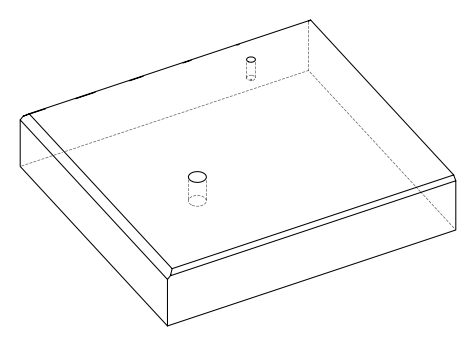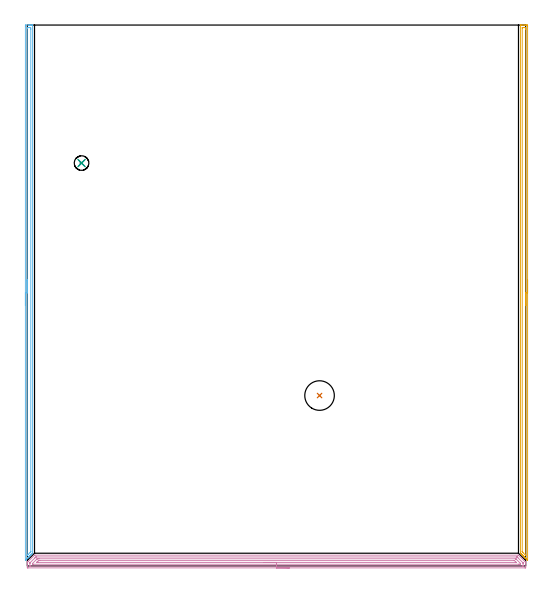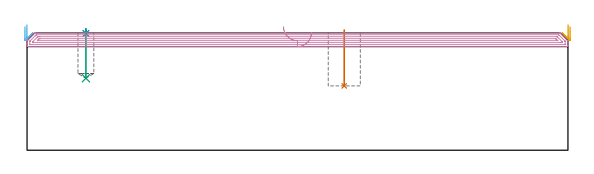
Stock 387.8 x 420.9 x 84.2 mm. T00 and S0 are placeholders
(PLAN: 6 operations, 3 tool changes, 26.5 min)
(1 INDEXABLE_INSERT_DRILL_BLIND_HOLE_FROM_SOLID | STEP1POCKET | UGT0302_002 | 0.16 min | 15812 mm3)
(2 SPOT_DRILL | STEP1POCKET_1 | NXT0321_9005460120000 | 0.03 min | 2 mm3)
(3 DRILL_BLIND_HOLE_INTO_CENTER | STEP1POCKET_1 | UGT0301_225 | 0.14 min | 3079 mm3)
(4 AREA_MILL | FG_CHAMFER_SURFACE | UGT0205_001 | 12.52 min | 19005 mm3)
(5 AREA_MILL_1 | FG_CHAMFER_SURFACE_1 | UGT0205_001 | 6.82 min | 6474 mm3)
(6 AREA_MILL_2 | FG_CHAMFER_SURFACE_2 | UGT0205_001 | 6.82 min | 6474 mm3)
(TOOL UGT0302_002 | Indexable Insert Drill 23mm | D23 PA180 FL50 Z2)
(TOOL NXT0321_9005460120000 | NC Spot Drill, 142deg, 12mm, Carbide, Uncoated | D12 PA142 FL30 Z2)
(TOOL UGT0301_225 | Twist Drill 11.4 mm | D11.4 PA118 FL92 Z2)
(TOOL UGT0205_001 | Chamfer Mill 20 x 3 x 45 deg. | D20 FL50 Z2)
(OP 1 INDEXABLE_INSERT_DRILL_BLIND_HOLE_FROM_SOLID)
G17 G21 G94 G90
T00 M6
G54
G17 G0 G90 X227.4 Y132.6 S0 M3
G43 Z94.2 H0
G94 G81 G98 Z46.1 F250. R86.2
G80
M5
M2
(OP 2 SPOT_DRILL)
G17 G21 G94 G90
T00 M6
G54
G17 G0 G90 X42.2 Y313.5 S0 M3
G43 Z94.2 H0
G94 G81 G98 Z83.709 F250. R87.2
G80
M5
M2
(OP 3 DRILL_BLIND_HOLE_INTO_CENTER)
G17 G21 G94 G90
T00 M6
G54
G17 G0 G90 X42.2 Y313.5 S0 M3
G43 Z94.2 H0
G94 G81 G98 Z51.6 F250. R86.2
G80
M5
M2
(OP 4 AREA_MILL)
G17 G21 G94 G90
T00 M6
G54
G17 G0 G90 X203.9 Y-1.5 S1061 M3
G43 Z94.2 H0
Z84.3
G94 G1 X203.862 Z83.428 F250.
X203.748 Z82.563
X203.559 Z81.712
X203.297 Z80.88
X202.963 Z80.074
X202.56 Z79.3
X202.092 Z78.564
X201.56 Z77.872
X200.971 Z77.229
X200.328 Z76.64
X199.636 Z76.108
X198.9 Z75.64
X198.126 Z75.237
X197.32 Z74.903
X196.488 Z74.641
X195.636 Z74.452
X194.772 Z74.338
X193.9 Z74.3
X0.61
X0.094 Y-1.494 Z74.303
X0.008 Y-1.491 Z74.305
X0. Y-0.981 Z74.814
Y0.466 Z76.263
Y1.678 Z77.472
Y2.774 Z78.573
X0.001 Y2.785 Z78.584
X0.004 Y2.797 Z78.595
X0.015 Y2.816 Z78.614
X0.205 Y3.007 Z78.803
X0.313 Y3.114 Z78.912
X0.529 Y3.33 Z79.129
X5.525 Y8.325 Z84.125
X5.605 Y8.398 Z84.186
X5.967 Y8.4 Z84.2
X381.833
X382.195 Y8.398 Z84.186
X382.275 Y8.325 Z84.125
X387.487 Y3.114 Z78.912
X387.595 Y3.007 Z78.803
X387.785 Y2.814 Z78.612
X387.796 Y2.797 Z78.595
X387.799 Y2.785 Z78.584
X387.8 Y2.774 Z78.573
Y1.678 Z77.472
Y-0.42 Z75.377
X387.796 Y-0.981 Z74.814
X387.792 Y-1.491 Z74.305
X387.706 Y-1.494 Z74.303
X387.19 Y-1.5 Z74.3
X193.9
Y-0.086 Z75.714
X2.396
X2.174 Y-0.084 Z75.716
X2.068 Y-0.081 Z75.719
X2.021 Y-0.079 Z75.721
X2.01 Y-0.052 Z75.748
X2.006 Y0.05 Z75.85
X2.001 Y0.297 Z76.097
Y2.069 Z77.869
X2.008 Y2.317 Z78.117
X2.01 Y2.346 Z78.146
X2.027 Y2.368 Z78.168
X2.075 Y2.421 Z78.221
X2.214 Y2.564 Z78.364
X2.304 Y2.655 Z78.455
X5.758 Y6.109 Z81.909
X5.967 Y6.317 Z82.117
X6.309 Y6.656 Z82.456
X6.497 Y6.838 Z82.638
X6.644 Y6.979 Z82.779
X6.86 Y6.985 Z82.785
X6.869 Y6.986 Z82.786
X380.95
X381.06 Y6.984 Z82.784
X381.114 Y6.982 Z82.782
X381.139 Y6.979 Z82.779
X381.18 Y6.958 Z82.758
X381.619 Y6.528 Z82.328
X381.833 Y6.317 Z82.117
X385.404 Y2.746 Z78.546
X385.583 Y2.564 Z78.364
X385.758 Y2.38 Z78.18
X385.79 Y2.341 Z78.141
X385.794 Y2.318 Z78.118
X385.797 Y2.269 Z78.069
X385.8 Y2.171 Z77.971
X385.798 Y0.401 Z76.201
X385.79 Y0.006 Z75.806
X385.781 Y-0.079 Z75.721
X385.735 Y-0.081 Z75.719
X385.625 Y-0.084 Z75.716
X385.404 Y-0.086 Z75.714
X193.9
Y1.328 Z77.128
X4.533 Y1.329 Z77.129
X4.181 Y1.33 Z77.13
X4.065 Y1.332 Z77.132
X4.024 Y1.335 Z77.135
X4.01 Y1.339 Z77.139
X4.007 Y1.378 Z77.178
X4.003 Y1.497 Z77.297
Y1.678 Z77.478
X4.008 Y1.85 Z77.65
X4.017 Y1.906 Z77.706
X4.052 Y1.944 Z77.744
X4.181 Y2.081 Z77.881
X7.322 Y5.223 Z81.023
X7.538 Y5.436 Z81.236
X7.613 Y5.507 Z81.307
X7.671 Y5.56 Z81.36
X7.753 Y5.565 Z81.365
X8.296 Y5.57 Z81.37
X8.645 Y5.571 Z81.371
X9.187 Y5.572 Z81.372
X379.696 Y5.571 Z81.371
X380.047 Y5.569 Z81.369
X380.097 Y5.567 Z81.367
X380.123 Y5.565 Z81.365
X380.149 Y5.542 Z81.342
X380.261 Y5.436 Z81.236
X380.478 Y5.223 Z81.023
X383.619 Y2.082 Z77.882
X383.718 Y1.98 Z77.78
X383.766 Y1.928 Z77.728
X383.787 Y1.902 Z77.702
X383.79 Y1.857 Z77.657
X383.795 Y1.678 Z77.478
Y1.502 Z77.302
X383.785 Y1.335 Z77.135
X383.619 Y1.333 Z77.133
X383.076 Y1.33 Z77.13
X382.726 Y1.329 Z77.129
X382.185 Y1.328 Z77.128
X193.9
Y2.743 Z78.543
X8.256
X7.753 Y2.744 Z78.544
X7.57 Y2.745 Z78.545
X7.338 Y2.749 Z78.549
X7.437 Y2.877 Z78.677
X7.597 Y3.043 Z78.843
X7.753 Y3.203 Z79.003
X8.321 Y3.772 Z79.572
X8.645 Y4.092 Z79.892
X8.7 Y4.139 Z79.939
X8.738 Y4.15 Z79.95
X8.83 Y4.153 Z79.953
X9.538 Y4.157 Z79.957
X9.719
X378.798
X378.976 Y4.155 Z79.955
X379.065 Y4.153 Z79.953
X379.083 Y4.151 Z79.951
X379.104 Y4.136 Z79.936
X379.155 Y4.094 Z79.894
X379.801 Y3.45 Z79.25
X380.047 Y3.204 Z79.004
X380.47 Y2.776 Z78.576
X380.492 Y2.751 Z78.551
Y2.748 Z78.548
X380.486 Y2.746 Z78.546
X380.425 Y2.744 Z78.544
X380.299 Y2.743 Z78.543
X380.047
X193.9
X193.028 Z78.581
X192.164 Z78.695
X191.312 Z78.883
X190.48 Z79.146
X189.674 Z79.48
X188.9 Z79.882
X188.164 Z80.351
X187.472 Z80.882
X186.829 Z81.472
X186.24 Z82.115
X185.708 Z82.807
X185.24 Z83.543
X184.837 Z84.316
X184.503 Z85.122
X184.241 Z85.954
X184.052 Z86.806
X183.938 Z87.671
X183.9 Z88.543
G0 Z94.2
M5
M2
(OP 5 AREA_MILL_1)
G17 G21 G94 G90
T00 M6
G54
G17 G0 G90 X389.3 Y222.6 S1061 M3
G43 Z94.2 H0
Z88.6
G94 G1 Y222.562 Z87.728 F250.
Y222.448 Z86.864
Y222.259 Z86.012
Y221.997 Z85.18
Y221.663 Z84.374
Y221.26 Z83.6
Y220.792 Z82.864
Y220.26 Z82.172
Y219.671 Z81.529
Y219.028 Z80.94
Y218.336 Z80.409
Y217.6 Z79.94
Y216.826 Z79.537
Y216.02 Z79.203
Y215.188 Z78.941
Y214.337 Z78.752
Y213.472 Z78.638
Y212.6 Z78.6
Y4.533
X389.294 Y4.321 Z78.603
X389.293 Y4.318 Z78.604
X389.277 Y4.321 Z78.62
X388.851 Y4.749 Z79.048
X388.726 Y4.873 Z79.172
X388.177 Y5.423 Z79.722
X388.132 Y5.467 Z79.765
X388.087 Y5.512 Z79.812
X387.881 Y5.719 Z80.018
X387.835 Y5.763 Z80.062
X387.789 Y5.81 Z80.11
X387.585 Y6.014 Z80.314
X387.539 Y6.06 Z80.359
X387.492 Y6.108 Z80.407
X387.289 Y6.31 Z80.61
X387.242 Y6.357 Z80.655
X387.194 Y6.406 Z80.705
X386.994 Y6.606 Z80.905
X386.945 Y6.654 Z80.952
X386.896 Y6.703 Z81.003
X386.698 Y6.902 Z81.201
X386.648 Y6.95 Z81.249
X386.598 Y7.001 Z81.301
X386.402 Y7.197 Z81.497
X386.352 Y7.247 Z81.545
X386.301 Y7.299 Z81.598
X386.106 Y7.493 Z81.793
X386.055 Y7.544 Z81.842
X386.003 Y7.597 Z81.896
X385.811 Y7.789 Z82.088
X385.758 Y7.841 Z82.139
X385.705 Y7.894 Z82.194
X385.515 Y8.085 Z82.384
X385.461 Y8.137 Z82.435
X385.407 Y8.192 Z82.492
X385.219 Y8.38 Z82.68
X385.165 Y8.434 Z82.732
X385.11 Y8.49 Z82.789
X384.923 Y8.676 Z82.976
X384.868 Y8.731 Z83.029
X384.812 Y8.788 Z83.087
X384.628 Y8.972 Z83.271
X384.571 Y9.027 Z83.326
X384.514 Y9.085 Z83.385
X384.332 Y9.268 Z83.567
X384.274 Y9.324 Z83.622
X384.216 Y9.383 Z83.682
X384.087 Y9.513 Z83.812
X383.818 Y9.782 Z84.08
X383.705 Y9.897 Z84.191
X383.7 Y10.276 Z84.2
Y420.73
X383.703 Y420.89 Z84.188
X383.747 Y420.893 Z84.144
X384.138 Y420.9 Z83.762
X384.486 Z83.413
X385.165 Z82.73
X386.394 Z81.503
X386.945 Z80.949
X387.56 Z80.336
X387.835 Z80.06
X388.45 Z79.446
X388.726 Y420.898 Z79.17
X389.291 Y420.892 Z78.605
X389.293 Y420.853 Z78.603
X389.299 Y420.283 Z78.601
X389.3 Y419.707 Z78.6
Y212.6
X387.886 Z80.014
X387.885 Y8.44 Z80.015
X387.884 Y8.389 Z80.016
X387.879 Y8.289 Z80.021
X387.869 Y8.192 Z80.031
X387.835 Y8.222 Z80.065
X387.561 Y8.49 Z80.339
X385.774 Y10.276 Z82.126
X385.165 Y10.893 Z82.735
X385.134 Y10.927 Z82.766
X385.121 Y10.954 Z82.779
X385.118 Y11.018 Z82.782
X385.115 Y11.119 Z82.785
Y418.598
X385.117 Y418.699 Z82.783
X385.121 Y418.89 Z82.779
X385.165 Y418.892 Z82.735
X385.654 Y418.899 Z82.246
X386.945 Z80.955
X387.436 Y418.897 Z80.464
X387.835 Y418.89 Z80.065
X387.879 Y418.497 Z80.021
X387.882 Y418.45 Z80.018
X387.886 Y417.603 Z80.014
Y417.553
Y212.6
Y211.728 Z80.052
Y210.864 Z80.166
Y210.012 Z80.355
Y209.18 Z80.617
Y208.374 Z80.951
Y207.6 Z81.354
Y206.864 Z81.823
Y206.172 Z82.354
Y205.529 Z82.943
Y204.94 Z83.586
Y204.409 Z84.279
Y203.94 Z85.014
Y203.537 Z85.788
Y203.203 Z86.594
Y202.941 Z87.426
Y202.752 Z88.278
Y202.638 Z89.143
Y202.6 Z90.014
G0 Z94.2
M5
M2
(OP 6 AREA_MILL_2)
G17 G21 G94 G90
T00 M6
G54
G17 G0 G90 X-1.5 Y202.6 S1061 M3
G43 Z94.2 H0
Z88.6
G94 G1 Y202.638 Z87.728 F250.
Y202.752 Z86.864
Y202.941 Z86.012
Y203.203 Z85.18
Y203.537 Z84.374
Y203.94 Z83.6
Y204.408 Z82.864
Y204.939 Z82.172
Y205.529 Z81.529
Y206.172 Z80.94
Y206.864 Z80.408
Y207.6 Z79.94
Y208.374 Z79.537
Y209.18 Z79.203
Y210.012 Z78.941
Y210.863 Z78.752
Y211.728 Z78.638
Y212.6 Z78.6
Y419.966
X-1.499 Y420.283 Z78.601
X-1.493 Y420.853 Z78.604
X-1.491 Y420.892 Z78.605
X-0.926 Y420.9 Z79.17
X0.855 Z80.949
X1.406 Z81.503
X1.745 Z81.841
X2.296 Z82.393
X2.635 Z82.73
X3.314 Z83.413
X3.663 Z83.762
X4.053 Y420.892 Z84.144
X4.097 Y420.89 Z84.188
X4.1 Y420.73 Z84.2
X4.101 Y9.9 Z84.199
X3.526 Y9.324 Z83.622
X3.468 Y9.268 Z83.567
X3.285 Y9.085 Z83.384
X3.229 Y9.027 Z83.326
X3.173 Y8.972 Z83.272
X2.988 Y8.787 Z83.087
X2.932 Y8.731 Z83.029
X2.877 Y8.676 Z82.976
X2.69 Y8.49 Z82.789
X2.635 Y8.434 Z82.732
X2.581 Y8.381 Z82.68
X2.392 Y8.192 Z82.491
X2.339 Y8.137 Z82.435
X2.285 Y8.085 Z82.384
X2.094 Y7.894 Z82.193
X2.042 Y7.84 Z82.139
X1.99 Y7.789 Z82.089
X1.797 Y7.596 Z81.896
X1.745 Y7.544 Z81.842
X1.694 Y7.493 Z81.793
X1.499 Y7.299 Z81.598
X1.448 Y7.247 Z81.545
X1.398 Y7.198 Z81.497
X1.201 Y7.001 Z81.3
X1.152 Y6.95 Z81.249
X1.102 Y6.902 Z81.201
X0.903 Y6.703 Z81.002
X0.855 Y6.654 Z80.952
X0.807 Y6.606 Z80.906
X0.606 Y6.405 Z80.705
X0.558 Y6.357 Z80.655
X0.511 Y6.31 Z80.61
X0.308 Y6.108 Z80.407
X0.261 Y6.06 Z80.358
X0.215 Y6.015 Z80.314
X0.01 Y5.81 Z80.109
X-0.035 Y5.763 Z80.062
X-0.081 Y5.719 Z80.018
X-0.288 Y5.512 Z79.811
X-0.332 Y5.467 Z79.765
X-0.376 Y5.423 Z79.723
X-0.585 Y5.214 Z79.514
X-0.629 Y5.17 Z79.468
X-0.672 Y5.127 Z79.427
X-0.883 Y4.916 Z79.216
X-0.926 Y4.873 Z79.172
X-1.05 Y4.75 Z79.049
X-1.179 Y4.621 Z78.921
X-1.371 Y4.428 Z78.727
X-1.481 Y4.321 Z78.616
X-1.494 Y4.316 Z78.603
X-1.499 Y4.321 Z78.599
X-1.5 Y4.532 Z78.6
Y212.6
X-0.086 Z80.014
X-0.085 Y418.598 Z80.015
X-0.083 Y418.699 Z80.017
X-0.079 Y418.89 Z80.021
X-0.035 Y418.892 Z80.065
X0.454 Y418.899 Z80.554
X1.745 Z81.845
X2.236 Y418.897 Z82.336
X2.635 Y418.89 Z82.735
X2.679 Y418.497 Z82.779
X2.682 Y418.45 Z82.782
X2.686 Y417.603 Z82.786
Y417.553
X2.685 Y11.119 Z82.785
X2.684 Y11.068 Z82.784
X2.679 Y10.969 Z82.779
X2.674 Y10.935 Z82.774
X2.664 Y10.921 Z82.764
X2.635 Y10.888 Z82.735
X2.331 Y10.581 Z82.431
X2.026 Y10.276 Z82.126
X0.855 Y9.104 Z80.955
X0.24 Y8.49 Z80.34
X0.101 Y8.353 Z80.201
X-0.035 Y8.221 Z80.065
X-0.074 Y8.186 Z80.026
X-0.081 Y8.338 Z80.019
X-0.085 Y8.439 Z80.015
X-0.086 Y8.49 Z80.014
Y8.54
Y212.6
Y213.471 Z80.052
Y214.336 Z80.166
Y215.188 Z80.355
Y216.02 Z80.617
Y216.826 Z80.951
Y217.6 Z81.354
Y218.336 Z81.823
Y219.028 Z82.354
Y219.671 Z82.943
Y220.26 Z83.586
Y220.791 Z84.278
Y221.26 Z85.014
Y221.663 Z85.788
Y221.997 Z86.594
Y222.259 Z87.426
Y222.448 Z88.278
Y222.562 Z89.143
Y222.6 Z90.014
G0 Z94.2
M5
M2
